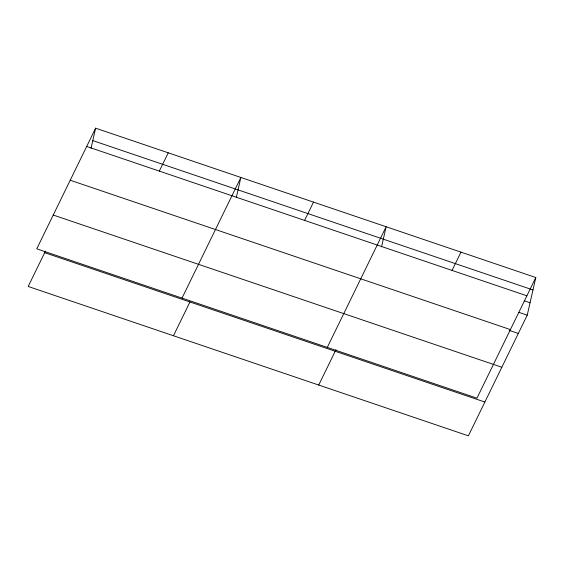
<?xml version="1.0" encoding="UTF-8"?>
<svg xmlns="http://www.w3.org/2000/svg" width="564" height="564" viewBox="0 0 564 564"><rect width="100%" height="100%" fill="white"/><g stroke="black" fill="none" stroke-linecap="round" stroke-linejoin="round"><path stroke-width="0.85" d="M91.037 148.276L95.605 128.169L535.8 277.53L527.234 315.177L468.395 435.831L28.2 286.47L45.444 251.107M236.302 197.562L240.87 177.463L182.024 298.109M381.56 246.856L386.136 226.749L327.289 347.396M95.605 128.169L36.766 248.823L476.954 398.177L535.8 277.53M159.323 171.103L168.241 152.816M173.465 335.756L189.941 301.98M304.581 220.39L313.506 202.102M318.723 385.05L335.975 349.687M452.046 270.424L460.964 252.136M92.785 140.598L532.973 289.952M86.687 146.457L526.882 295.818M524.245 300.781L530.061 302.755M518.922 312.357L527.234 315.177M70.211 180.233L510.406 329.595M509.172 330.363L518.316 333.465M53.242 215.039L501.84 367.249M44.676 252.686L484.864 402.047"/></g></svg>
